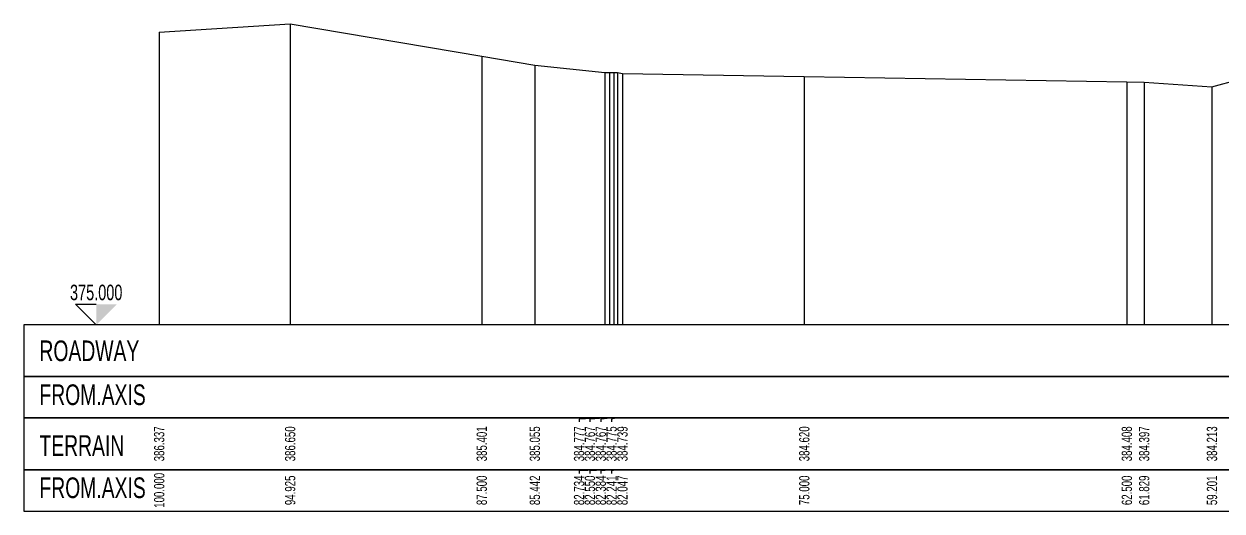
# Model space of a CAD drawing. Header units: centimetres. Extents: x 8495135 to 959133560, y 4530079 to 463453963.
# Drawn here: x 958992609 to 958997252, y 463420370 to 463422255 of the extents above; entities that cross this region are included whole.
import ezdxf
from ezdxf.enums import TextEntityAlignment as Align

# ---------------------------------------------------------------- set-up
doc = ezdxf.new("R2010")
doc.units = ezdxf.units.CM
doc.header["$LTSCALE"] = 0.1
for name, color, linetype in [('40_REF_ELEV', 7, 'Continuous'), ('40_RUBRIC_1_DESCRIPTON', 4, 'Continuous'), ('40_RUBRIC_2_DESCRIPTON', 4, 'Continuous'), ('40_RUBRIC_3', 7, 'Continuous'), ('40_RUBRIC_3_DESCRIPTON', 4, 'Continuous'), ('40_RUBRIC_4', 7, 'Continuous'), ('40_RUBRIC_4_DESCRIPTON', 4, 'Continuous'), ('40_TEMPLATE', 9, 'Continuous'), ('40_TERRAIN', 3, 'Continuous'), ('40_TERRAIN_VERT', 2, 'Continuous')]:
    doc.layers.add(name, color=color, linetype=linetype)
doc.styles.add('CROSS', font='CGSAPPS.SHX')
doc.styles.add('PLATEIA', font='CGSAPPS.SHX')

msp = doc.modelspace()

# ---------------------------------------------------------------- linework, layer by layer
at = {"layer": '40_REF_ELEV'}
for p, q in [((958992888.79, 463421089.71), (958992808.79, 463421169.71)), ((958992808.79, 463421169.71), (958992888.79, 463421169.71))]:
    msp.add_line(p, q, dxfattribs=at)
msp.add_solid([(958992888.79, 463421089.71), (958992968.79, 463421169.71), (958992888.79, 463421169.71)], dxfattribs=at)
at = {"layer": '40_RUBRIC_3'}
for points in [[(958994859.39, 463420729.71), (958994760.09, 463420724.71), (958994760.09, 463420714.71)], [(958994877.79, 463420729.71), (958994802.09, 463420724.71), (958994802.09, 463420714.71)], [(958994894.39, 463420729.71), (958994844.09, 463420724.71), (958994844.09, 463420714.71)], [(958994908.69, 463420729.71), (958994886.09, 463420724.71), (958994886.09, 463420714.71)]]:
    msp.add_lwpolyline(points, dxfattribs=at)
at = {"layer": '40_RUBRIC_4'}
for points in [[(958994859.39, 463420529.71), (958994760.09, 463420524.71), (958994760.09, 463420514.71)], [(958994877.79, 463420529.71), (958994802.09, 463420524.71), (958994802.09, 463420514.71)], [(958994894.39, 463420529.71), (958994844.09, 463420524.71), (958994844.09, 463420514.71)], [(958994908.69, 463420529.71), (958994886.09, 463420524.71), (958994886.09, 463420514.71)]]:
    msp.add_lwpolyline(points, dxfattribs=at)
at = {"layer": '40_TEMPLATE'}
for points in [[(958992608.79, 463421089.71), (958992608.79, 463420889.71), (959013232.79, 463420889.71), (959013232.79, 463421089.71), (958992608.79, 463421089.71)], [(958992608.79, 463420889.71), (958992608.79, 463420729.71), (959013232.79, 463420729.71), (959013232.79, 463420889.71), (958992608.79, 463420889.71)], [(958992608.79, 463420729.71), (958992608.79, 463420529.71), (959013232.79, 463420529.71), (959013232.79, 463420729.71), (958992608.79, 463420729.71)], [(958992608.79, 463420529.71), (958992608.79, 463420369.71), (959013232.79, 463420369.71), (959013232.79, 463420529.71), (958992608.79, 463420529.71)]]:
    msp.add_lwpolyline(points, dxfattribs=at)
at = {"layer": '40_TERRAIN'}
msp.add_lwpolyline([(958993132.79, 463422223.41), (958993640.29, 463422254.71), (958994382.79, 463422129.81), (958994588.59, 463422095.21), (958994859.39, 463422067.41), (958994877.79, 463422066.41), (958994894.39, 463422066.41), (958994908.69, 463422067.21), (958994928.09, 463422063.61), (958995632.79, 463422051.71), (958996882.79, 463422030.51), (958996949.89, 463422029.41), (958997212.69, 463422011.01), (958997316.49, 463422039.91)], dxfattribs=at)
at = {"layer": '40_TERRAIN_VERT'}
for p, q in [((958993640.29, 463422254.71), (958993640.29, 463421089.71)), ((958993132.79, 463422223.41), (958993132.79, 463421089.71)), ((958994382.79, 463422129.81), (958994382.79, 463421089.71)), ((958994588.59, 463422095.21), (958994588.59, 463421089.71)), ((958994859.39, 463422067.41), (958994859.39, 463421089.71)), ((958994877.79, 463422066.41), (958994877.79, 463421089.71)), ((958994894.39, 463422066.41), (958994894.39, 463421089.71)), ((958994908.69, 463422067.21), (958994908.69, 463421089.71)), ((958994928.09, 463422063.61), (958994928.09, 463421089.71)), ((958995632.79, 463422051.71), (958995632.79, 463421089.71)), ((958996882.79, 463422030.51), (958996882.79, 463421089.71)), ((958996949.89, 463422029.41), (958996949.89, 463421089.71)), ((958997212.69, 463422011.01), (958997212.69, 463421089.71))]:
    msp.add_line(p, q, dxfattribs=at)

# ---------------------------------------------------------------- texts
at = {"layer": '40_REF_ELEV', "style": 'PLATEIA', "width": 0.7}
msp.add_text('375.000', height=60, dxfattribs=at).set_placement((958992888.79, 463421185.71), align=Align.CENTER)
at = {"layer": '40_RUBRIC_1_DESCRIPTON', "style": 'CROSS', "width": 0.7}
msp.add_text('ROADWAY', height=80, dxfattribs=at).set_placement((958992668.79, 463420989.71), align=Align.MIDDLE_LEFT)
at = {"layer": '40_RUBRIC_2_DESCRIPTON', "style": 'CROSS', "width": 0.7}
msp.add_text('FROM.AXIS', height=80, dxfattribs=at).set_placement((958992668.79, 463420819.71), align=Align.MIDDLE_LEFT)
at = {"layer": '40_RUBRIC_3', "style": 'PLATEIA', "width": 0.7}
for s, p in [('386.337', (958993132.79, 463420629.71)), ('386.650', (958993640.29, 463420629.71)), ('385.401', (958994382.79, 463420629.71)), ('385.055', (958994588.59, 463420629.71)), ('384.777', (958994760.09, 463420629.71)), ('384.767', (958994802.09, 463420629.71)), ('384.767', (958994844.09, 463420629.71)), ('384.775', (958994886.09, 463420629.71)), ('384.739', (958994928.09, 463420629.71)), ('384.620', (958995632.79, 463420629.71)), ('384.408', (958996882.79, 463420629.71)), ('384.397', (958996949.89, 463420629.71)), ('384.213', (958997212.69, 463420629.71))]:
    msp.add_text(s, height=40, rotation=90, dxfattribs=at).set_placement(p, align=Align.MIDDLE)
at = {"layer": '40_RUBRIC_3_DESCRIPTON', "style": 'CROSS', "width": 0.7}
msp.add_text('TERRAIN', height=80, dxfattribs=at).set_placement((958992668.79, 463420623.04), align=Align.MIDDLE_LEFT)
at = {"layer": '40_RUBRIC_4', "style": 'PLATEIA', "width": 0.7}
for s, p in [('100.000', (958993132.79, 463420449.71)), ('94.925', (958993640.29, 463420449.71)), ('87.500', (958994382.79, 463420449.71)), ('85.442', (958994588.59, 463420449.71)), ('82.734', (958994760.09, 463420449.71)), ('82.550', (958994802.09, 463420449.71)), ('82.384', (958994844.09, 463420449.71)), ('82.241', (958994886.09, 463420449.71)), ('82.047', (958994928.09, 463420449.71)), ('75.000', (958995632.79, 463420449.71)), ('62.500', (958996882.79, 463420449.71)), ('61.829', (958996949.89, 463420449.71)), ('59.201', (958997212.69, 463420449.71))]:
    msp.add_text(s, height=40, rotation=90, dxfattribs=at).set_placement(p, align=Align.MIDDLE)
at = {"layer": '40_RUBRIC_4_DESCRIPTON', "style": 'CROSS', "width": 0.7}
msp.add_text('FROM.AXIS', height=80, dxfattribs=at).set_placement((958992668.79, 463420459.71), align=Align.MIDDLE_LEFT)

doc.saveas('drawing.dxf')
